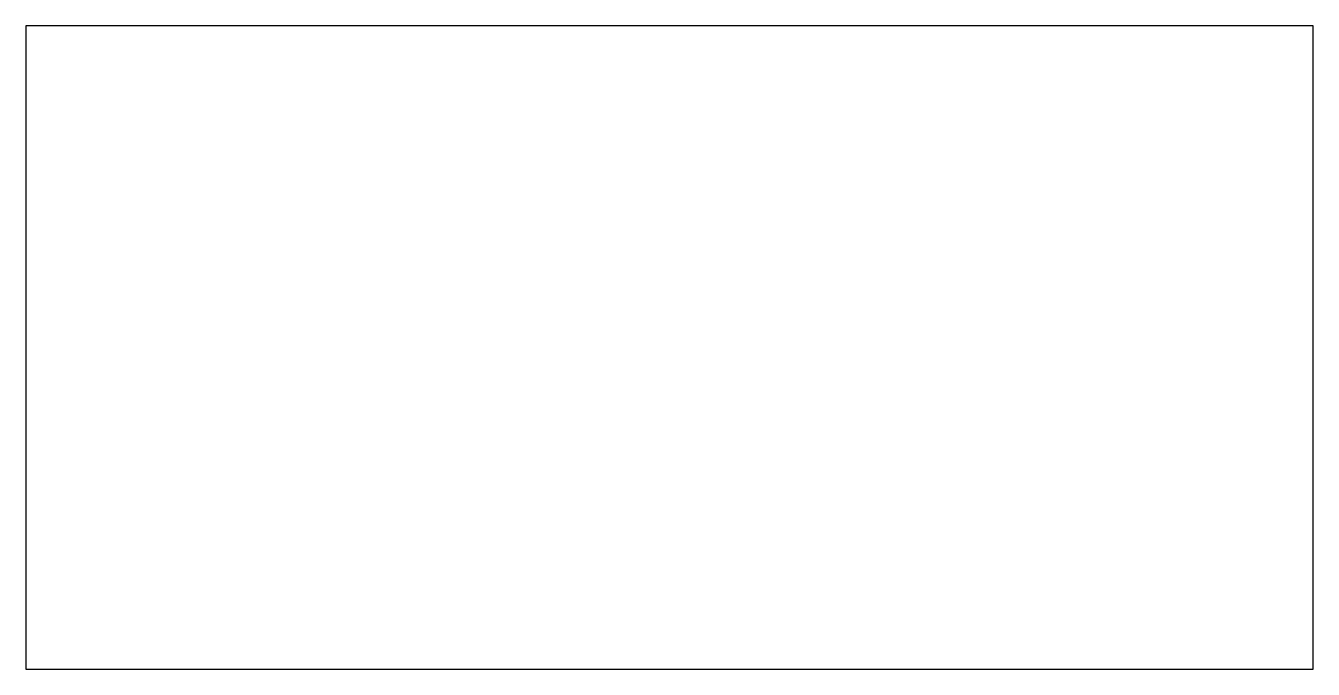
# Model space of a CAD drawing. Header units: metres. Extents: x 500 to 1500, y 750 to 1250.
import ezdxf

# ---------------------------------------------------------------- set-up
doc = ezdxf.new("R2010")
doc.units = ezdxf.units.M
doc.layers.add('Corte Exterior', color=1, linetype='Continuous')

msp = doc.modelspace()

# ---------------------------------------------------------------- linework, layer by layer
at = {"layer": 'Corte Exterior'}
msp.add_lwpolyline([(500, 750), (1500, 750), (1500, 1250), (500, 1250)], close=True, dxfattribs=at)

doc.saveas('drawing.dxf')
